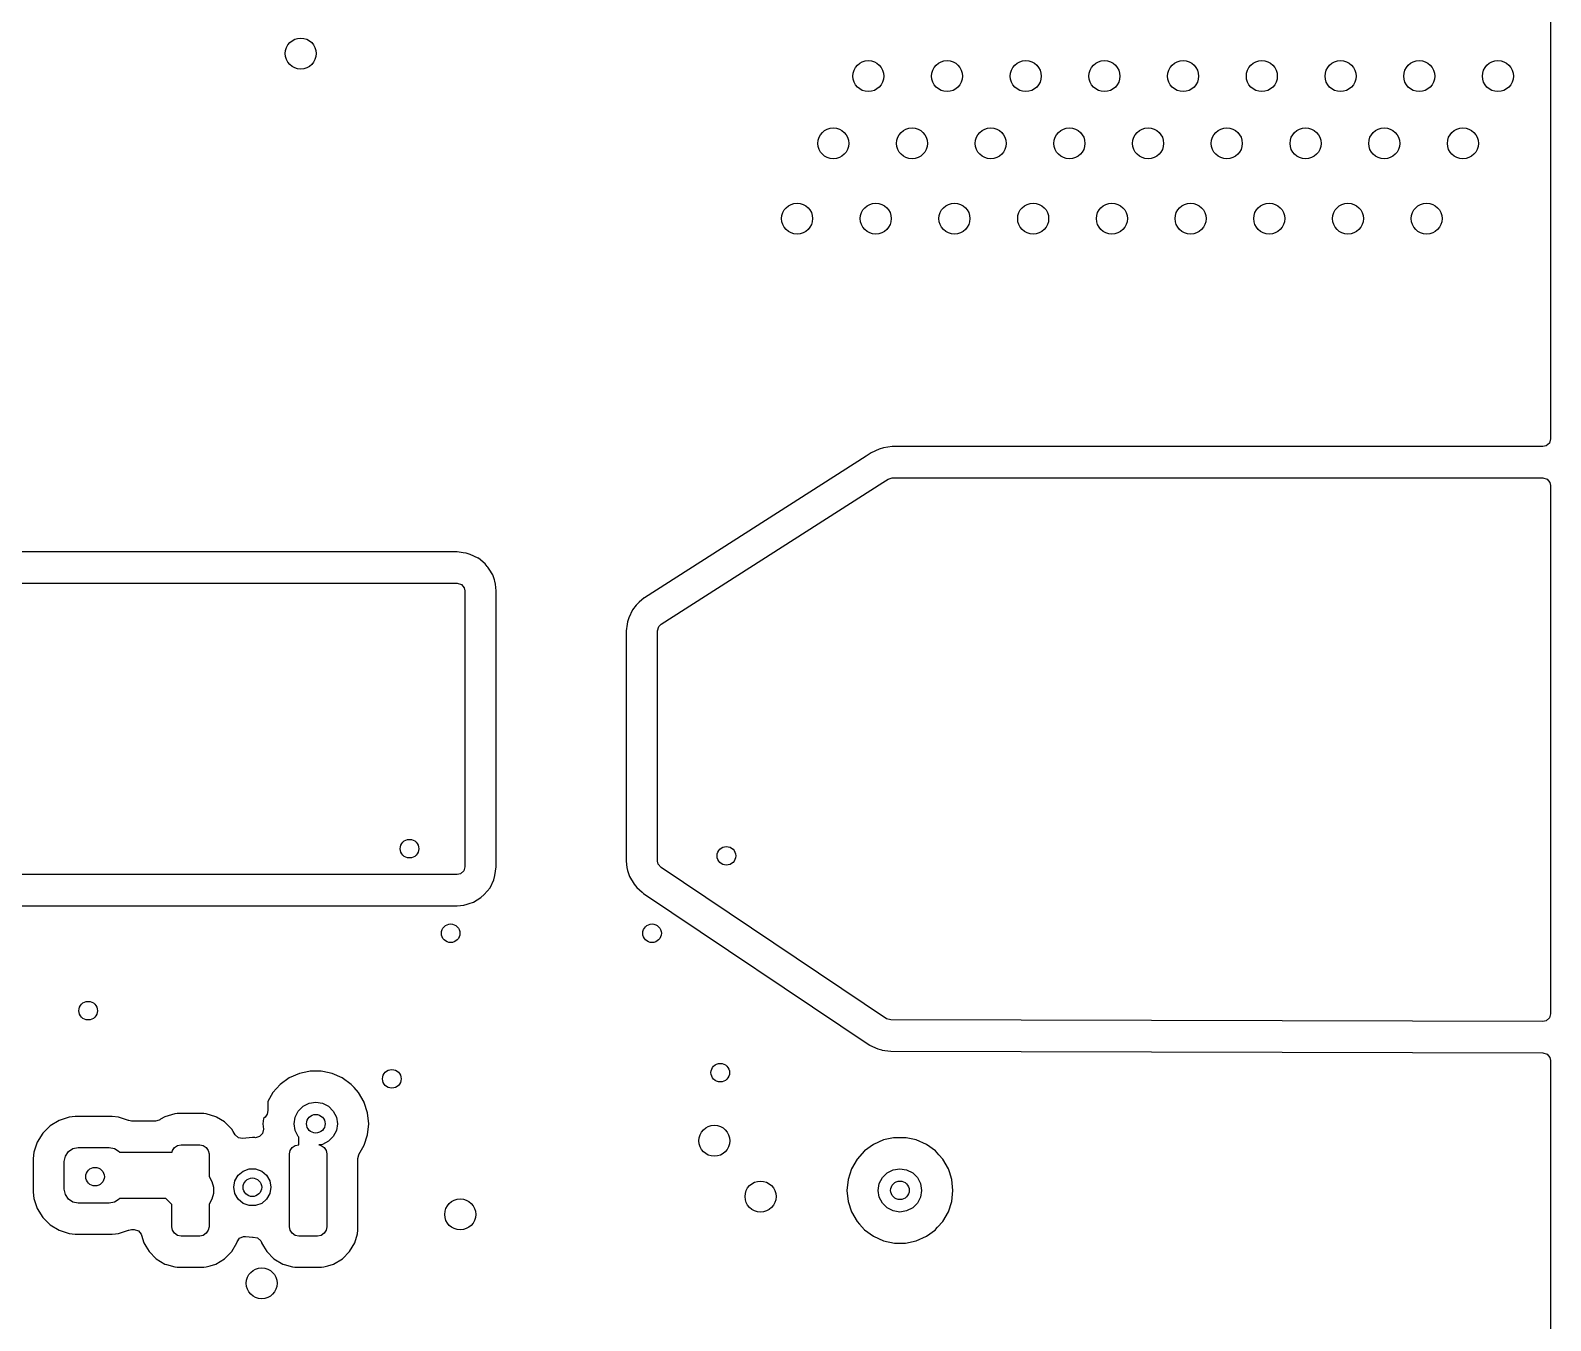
# Model space of a CAD drawing. Extents: x 70 to 224, y -154 to -54.
# Drawn here: x 199.37 to 223.9, y -133.1 to -112.28 of the extents above; entities that cross this region are included whole.
import ezdxf

# ---------------------------------------------------------------- set-up
doc = ezdxf.new("R2010")
doc.units = 0
doc.layers.add('BLACK', color=7, linetype='CONTINUOUS')

msp = doc.modelspace()

# ---------------------------------------------------------------- linework, layer by layer
at = {"layer": 'BLACK', "linetype": 'CONTINUOUS'}
for p, q in [((223.9, -108.336259), (223.9, -118.8705)), ((223.880315, -118.937539), (223.827511, -118.983294)), ((223.9, -118.8705), (223.880315, -118.937539)), ((212.853949, -119.146721), (209.277692, -121.435525)), ((212.93665, -119.093791), (212.853948, -119.14672)), ((212.853948, -119.14672), (212.853949, -119.146721)), ((212.936654, -119.093789), (212.93665, -119.093791)), ((213.067192, -119.034397), (212.936654, -119.093789)), ((213.067193, -119.034397), (213.067192, -119.034397)), ((213.13403, -119.014841), (213.067193, -119.034397)), ((213.275983, -118.9945), (213.13403, -119.014841)), ((223.776, -118.9945), (213.275983, -118.9945)), ((223.827511, -118.983294), (223.776, -118.9945)), ((209.54686, -121.86342), (213.126441, -119.572489)), ((213.126441, -119.572489), (213.209146, -119.519558)), ((213.209146, -119.519558), (213.275989, -119.5)), ((213.275989, -119.5), (223.776, -119.5)), ((223.776, -119.5), (223.843039, -119.519685)), ((223.843039, -119.519685), (223.888794, -119.572489)), ((223.888794, -119.572489), (223.9, -119.624)), ((223.9, -119.624), (223.9, -128.150559)), ((206.255998, -120.6945), (192.48, -120.6945)), ((206.256, -120.6945), (206.255998, -120.6945)), ((206.350944, -120.70815), (206.256, -120.6945)), ((206.398417, -120.714976), (206.350944, -120.70815)), ((206.398422, -120.714977), (206.398417, -120.714976)), ((206.465459, -120.734662), (206.39842, -120.714977)), ((206.39842, -120.714977), (206.398422, -120.714977)), ((206.46546, -120.734662), (206.465459, -120.734662)), ((206.465465, -120.734664), (206.46546, -120.734662)), ((206.596331, -120.79443), (206.465465, -120.734664)), ((206.596333, -120.794431), (206.596331, -120.79443)), ((206.596336, -120.794433), (206.596333, -120.794431)), ((206.70507, -120.888653), (206.596336, -120.794433)), ((206.705072, -120.888656), (206.70507, -120.888653)), ((206.705076, -120.888659), (206.705072, -120.888656)), ((206.738994, -120.927803), (206.705076, -120.888659)), ((206.750825, -120.941457), (206.738994, -120.927803)), ((206.771603, -120.973788), (206.750825, -120.941457)), ((206.828613, -121.062496), (206.771603, -120.973788)), ((206.828616, -121.062502), (206.828613, -121.062496)), ((206.855798, -121.144172), (206.828616, -121.062502)), ((206.862741, -121.165033), (206.855798, -121.144172)), ((206.873947, -121.216544), (206.862741, -121.165033)), ((190.88, -121.2), (206.256, -121.2)), ((206.256, -121.2), (206.323039, -121.219685)), ((206.323039, -121.219685), (206.368794, -121.272489)), ((206.368794, -121.272489), (206.38, -121.324)), ((206.38, -121.324), (206.38, -125.776)), ((206.8855, -121.324), (206.873947, -121.216544)), ((206.8855, -125.776), (206.8855, -121.324)), ((209.084137, -121.627525), (209.024368, -121.758398)), ((209.141933, -121.555873), (209.084137, -121.627525)), ((209.152272, -121.543055), (209.141933, -121.555873)), ((209.152274, -121.543052), (209.152272, -121.543055)), ((209.152279, -121.543047), (209.152274, -121.543052)), ((209.189743, -121.505651), (209.152279, -121.543047)), ((209.189748, -121.505646), (209.189743, -121.505651)), ((209.274349, -121.437666), (209.189748, -121.505646)), ((209.274362, -121.437656), (209.274349, -121.437666)), ((209.277692, -121.435525), (209.274362, -121.437656)), ((208.999706, -121.860045), (208.984478, -121.965966)), ((209.004681, -121.825443), (208.999706, -121.860045)), ((209.024368, -121.758398), (209.004681, -121.825443)), ((209.489705, -121.967861), (209.50939, -121.900822)), ((209.50939, -121.900822), (209.54686, -121.86342)), ((208.984478, -121.965966), (208.984205, -121.967862)), ((208.984205, -121.967862), (208.984205, -125.68389)), ((209.489705, -125.683883), (209.489705, -121.967861)), ((206.360315, -125.843039), (206.307511, -125.888794)), ((206.38, -125.776), (206.360315, -125.843039)), ((206.865024, -125.918416), (206.8855, -125.776)), ((208.984205, -125.68389), (208.994713, -125.786421)), ((208.994713, -125.786421), (208.994714, -125.786424)), ((208.994714, -125.786424), (209.004914, -125.835666)), ((209.004914, -125.835666), (209.004916, -125.835674)), ((209.004916, -125.835674), (209.036002, -125.933944)), ((209.499908, -125.73314), (209.489705, -125.683883)), ((209.544604, -125.786844), (209.499908, -125.73314)), ((213.183487, -128.229048), (209.544604, -125.786844)), ((206.256, -125.9), (192.267485, -125.9)), ((206.307511, -125.888794), (206.256, -125.9)), ((206.785567, -126.116336), (206.845338, -125.985459)), ((206.845338, -125.985459), (206.865023, -125.91842)), ((206.865023, -125.91842), (206.865024, -125.918416)), ((209.036002, -125.933944), (209.036003, -125.933946)), ((209.036003, -125.933946), (209.111363, -126.056501)), ((209.111363, -126.056501), (209.111371, -126.056512)), ((209.111371, -126.056512), (209.156061, -126.110209)), ((206.517504, -126.348613), (206.638543, -126.270825)), ((206.638543, -126.270825), (206.691347, -126.22507)), ((206.691347, -126.22507), (206.785567, -126.116336)), ((209.156061, -126.110209), (209.156063, -126.110212)), ((209.156063, -126.110212), (209.240833, -126.18667)), ((209.240833, -126.18667), (209.256799, -126.201071)), ((209.256799, -126.201071), (209.262903, -126.206576)), ((209.262903, -126.206576), (209.262912, -126.206583)), ((209.262912, -126.206583), (212.901664, -128.648699)), ((192.499948, -126.4055), (206.25599, -126.4055)), ((206.25599, -126.4055), (206.256, -126.4055)), ((206.256, -126.4055), (206.363456, -126.393947)), ((206.363456, -126.393947), (206.414967, -126.382741)), ((206.414967, -126.382741), (206.449233, -126.371336)), ((206.449233, -126.371336), (206.517497, -126.348616)), ((206.517497, -126.348616), (206.517501, -126.348613)), ((206.517501, -126.348613), (206.517504, -126.348613)), ((213.185306, -128.230246), (213.183487, -128.229048)), ((213.2523, -128.250087), (213.185306, -128.230246)), ((223.775712, -128.274559), (213.2523, -128.250087)), ((223.827511, -128.263353), (223.775712, -128.274559)), ((223.880315, -128.217598), (223.827511, -128.263353)), ((223.9, -128.150559), (223.880315, -128.217598)), ((212.901664, -128.648699), (212.901748, -128.648755)), ((212.901748, -128.648755), (212.901787, -128.648781)), ((212.901787, -128.648781), (212.905447, -128.651214)), ((212.905447, -128.651214), (212.905554, -128.651284)), ((212.905554, -128.651284), (212.905621, -128.651329)), ((212.905621, -128.651329), (212.907242, -128.652397)), ((212.907242, -128.652397), (212.910384, -128.654446)), ((212.910384, -128.654446), (212.911021, -128.654861)), ((212.911021, -128.654861), (213.04176, -128.714936)), ((213.04176, -128.714936), (213.106798, -128.734197)), ((213.106798, -128.734197), (213.108287, -128.734666)), ((213.108287, -128.734666), (213.108756, -128.734778)), ((213.108756, -128.734778), (213.251109, -128.755584)), ((213.251109, -128.755584), (213.251112, -128.755584)), ((213.251112, -128.755584), (213.251124, -128.755586)), ((213.251124, -128.755586), (223.774536, -128.780058)), ((223.774536, -128.780058), (223.774545, -128.780056)), ((223.774545, -128.780056), (223.776288, -128.780061)), ((223.776288, -128.780061), (223.843282, -128.799902)), ((223.843282, -128.799902), (223.888914, -128.852812)), ((223.888914, -128.852812), (223.9, -128.904061)), ((223.9, -128.904061), (223.9, -149.149289)), ((203.545511, -129.184387), (203.400871, -129.289475)), ((203.708831, -129.111672), (203.545511, -129.184387)), ((203.708836, -129.11167), (203.708831, -129.111672)), ((203.861144, -129.079297), (203.708836, -129.11167)), ((203.883712, -129.0745), (203.861144, -129.079297)), ((204.062494, -129.0745), (203.883712, -129.0745)), ((204.085062, -129.079297), (204.062494, -129.0745)), ((204.237368, -129.11167), (204.085062, -129.079297)), ((204.23737, -129.111671), (204.237368, -129.11167)), ((204.400696, -129.184388), (204.23737, -129.111671)), ((204.545333, -129.289474), (204.400696, -129.184388)), ((203.281243, -129.422336), (203.2, -129.563052)), ((203.400871, -129.289475), (203.281243, -129.422336)), ((204.545334, -129.289475), (204.545333, -129.289474)), ((204.545335, -129.289476), (204.545334, -129.289475)), ((204.545338, -129.289478), (204.545335, -129.289476)), ((204.590827, -129.34), (204.545338, -129.289478)), ((204.664962, -129.422335), (204.590827, -129.34)), ((204.754352, -129.577164), (204.664962, -129.422335)), ((201.697426, -129.764902), (201.539606, -129.810754)), ((201.697432, -129.764901), (201.697426, -129.764902)), ((201.734298, -129.762), (201.697432, -129.764901)), ((201.734306, -129.762), (201.734298, -129.762)), ((202.165694, -129.762), (201.734306, -129.762)), ((202.165701, -129.762), (202.165694, -129.762)), ((202.202567, -129.764901), (202.165701, -129.762)), ((202.202573, -129.764902), (202.202567, -129.764901)), ((202.360393, -129.810754), (202.202573, -129.764902)), ((203.188582, -129.769903), (203.156066, -129.818566)), ((203.2, -129.7125), (203.188582, -129.769903)), ((203.2, -129.563052), (203.2, -129.7125)), ((203.640233, -129.816844), (203.689947, -129.719275)), ((203.689947, -129.719275), (203.767378, -129.641844)), ((203.767378, -129.641844), (203.864947, -129.59213)), ((203.864947, -129.59213), (203.973103, -129.575)), ((203.973103, -129.575), (204.081259, -129.59213)), ((204.081259, -129.59213), (204.178828, -129.641844)), ((204.178828, -129.641844), (204.256259, -129.719275)), ((204.256259, -129.719275), (204.305973, -129.816844)), ((204.754355, -129.57717), (204.754352, -129.577164)), ((204.755692, -129.581286), (204.754355, -129.57717)), ((204.8096, -129.747197), (204.755692, -129.581286)), ((204.828288, -129.925), (204.8096, -129.747197)), ((199.686955, -129.959532), (199.567032, -130.079455)), ((199.686959, -129.959529), (199.686955, -129.959532)), ((199.831294, -129.870501), (199.686959, -129.959529)), ((199.831305, -129.870496), (199.831294, -129.870501)), ((199.992289, -129.817151), (199.831305, -129.870496)), ((199.992292, -129.81715), (199.992289, -129.817151)), ((200.091644, -129.807001), (199.992292, -129.81715)), ((200.091662, -129.807), (200.091644, -129.807001)), ((200.688346, -129.807), (200.091662, -129.807)), ((200.787709, -129.817151), (200.688346, -129.807)), ((200.854766, -129.839371), (200.787709, -129.817151)), ((200.948697, -129.870497), (200.854766, -129.839371)), ((200.948698, -129.870498), (200.948697, -129.870497)), ((200.955552, -129.872769), (200.948698, -129.870498)), ((200.955802, -129.872012), (200.955552, -129.872769)), ((201.000855, -129.882), (200.955802, -129.872012)), ((201.385212, -129.882), (201.000855, -129.882)), ((201.448333, -129.864732), (201.385212, -129.882)), ((201.457368, -129.859389), (201.448333, -129.864732)), ((201.468707, -129.852683), (201.457368, -129.859389)), ((201.539603, -129.810755), (201.468707, -129.852683)), ((201.539606, -129.810754), (201.539603, -129.810755)), ((202.360396, -129.810755), (202.360393, -129.810754)), ((202.360397, -129.810755), (202.360396, -129.810755)), ((202.360398, -129.810756), (202.360397, -129.810755)), ((202.371211, -129.817151), (202.360398, -129.810756)), ((202.501862, -129.894417), (202.371211, -129.817151)), ((202.50187, -129.894423), (202.501862, -129.894417)), ((202.618076, -130.010629), (202.50187, -129.894423)), ((202.618079, -130.010633), (202.618076, -130.010629)), ((202.618081, -130.010635), (202.618079, -130.010633)), ((202.641927, -130.050956), (202.618081, -130.010635)), ((203.127141, -130.012753), (203.114571, -130.081483)), ((203.127068, -129.837942), (203.117918, -129.925)), ((203.117918, -129.925), (203.127141, -130.012753)), ((203.156066, -129.818566), (203.127068, -129.837942)), ((203.623103, -129.925), (203.640233, -129.816844)), ((203.640233, -130.033156), (203.623103, -129.925)), ((204.305973, -129.816844), (204.323103, -129.925)), ((204.323103, -129.925), (204.305973, -130.033156)), ((204.8096, -130.102803), (204.828288, -129.925)), ((199.477996, -130.223805), (199.424651, -130.38479)), ((199.478001, -130.223794), (199.477996, -130.223805)), ((199.567029, -130.079459), (199.478001, -130.223794)), ((199.567032, -130.079455), (199.567029, -130.079459)), ((201.742597, -130.273918), (201.8, -130.2625)), ((201.8, -130.2625), (202.1, -130.2625)), ((202.1, -130.2625), (202.157403, -130.273918)), ((202.672144, -130.102051), (202.641927, -130.050956)), ((202.672558, -130.102746), (202.672144, -130.102051)), ((202.723937, -130.150095), (202.672558, -130.102746)), ((202.792759, -130.16215), (202.723937, -130.150095)), ((202.949996, -130.144435), (202.792759, -130.16215)), ((202.950004, -130.144435), (202.949996, -130.144435)), ((202.989938, -130.148934), (202.950004, -130.144435)), ((202.999099, -130.149624), (202.989938, -130.148934)), ((203.066839, -130.132506), (202.999099, -130.149624)), ((203.114571, -130.081483), (203.066839, -130.132506)), ((203.689947, -130.130725), (203.640233, -130.033156)), ((203.642597, -130.273918), (203.7, -130.2625)), ((203.7, -130.140778), (203.689947, -130.130725)), ((203.7, -130.2625), (203.7, -130.140778)), ((204.081259, -130.25787), (204.023062, -130.267087)), ((204.178828, -130.208156), (204.081259, -130.25787)), ((204.256259, -130.130725), (204.178828, -130.208156)), ((204.305973, -130.033156), (204.256259, -130.130725)), ((204.754353, -130.272835), (204.8096, -130.102803)), ((212.972408, -130.259387), (212.827768, -130.364475)), ((213.135728, -130.186672), (212.972408, -130.259387)), ((213.135733, -130.18667), (213.135728, -130.186672)), ((213.298368, -130.152102), (213.135733, -130.18667)), ((213.310609, -130.1495), (213.298368, -130.152102)), ((213.489391, -130.1495), (213.310609, -130.1495)), ((213.501632, -130.152102), (213.489391, -130.1495)), ((213.664265, -130.18667), (213.501632, -130.152102)), ((213.664267, -130.186671), (213.664265, -130.18667)), ((213.827593, -130.259388), (213.664267, -130.186671)), ((213.97223, -130.364474), (213.827593, -130.259388)), ((199.424651, -130.38479), (199.4145, -130.484147)), ((199.4145, -130.484147), (199.4145, -131.030837)), ((199.915, -130.5325), (199.932127, -130.446396)), ((199.932127, -130.446396), (199.980901, -130.373401)), ((199.980901, -130.373401), (200.053896, -130.324627)), ((200.053896, -130.324627), (200.14, -130.3075)), ((200.14, -130.3075), (200.64, -130.3075)), ((200.64, -130.3075), (200.726104, -130.324627)), ((200.726104, -130.324627), (200.799099, -130.373401)), ((200.799099, -130.373401), (200.805179, -130.3825)), ((200.805179, -130.3825), (201.655967, -130.3825)), ((201.655967, -130.3825), (201.661418, -130.355097)), ((201.661418, -130.355097), (201.693934, -130.306434)), ((201.693934, -130.306434), (201.742597, -130.273918)), ((202.157403, -130.273918), (202.206066, -130.306434)), ((202.206066, -130.306434), (202.238582, -130.355097)), ((202.238582, -130.355097), (202.25, -130.4125)), ((202.25, -130.4125), (202.25, -130.77603)), ((203.55, -130.4125), (203.561418, -130.355097)), ((203.55, -131.5875), (203.55, -130.4125)), ((203.561418, -130.355097), (203.593934, -130.306434)), ((203.593934, -130.306434), (203.642597, -130.273918)), ((204.023062, -130.267087), (204.057403, -130.273918)), ((204.057403, -130.273918), (204.106066, -130.306434)), ((204.106066, -130.306434), (204.138582, -130.355097)), ((204.138582, -130.355097), (204.15, -130.4125)), ((204.15, -130.4125), (204.15, -131.5875)), ((204.6505, -130.485939), (204.667113, -130.423939)), ((204.6505, -131), (204.6505, -130.485939)), ((204.667113, -130.423939), (204.668119, -130.422197)), ((204.668119, -130.422197), (204.754353, -130.272835)), ((212.70814, -130.497336), (212.61875, -130.652164)), ((212.827768, -130.364475), (212.70814, -130.497336)), ((213.972231, -130.364475), (213.97223, -130.364474)), ((213.972232, -130.364476), (213.972231, -130.364475)), ((213.972235, -130.364478), (213.972232, -130.364476)), ((214.025773, -130.423939), (213.972235, -130.364478)), ((214.091859, -130.497335), (214.025773, -130.423939)), ((214.181249, -130.652164), (214.091859, -130.497335)), ((199.915, -130.9825), (199.915, -130.5325)), ((202.720187, -130.757164), (202.8, -130.690192)), ((202.8, -130.690192), (202.897906, -130.654558)), ((202.897906, -130.654558), (203.002094, -130.654558)), ((203.002094, -130.654558), (203.1, -130.690192)), ((203.1, -130.690192), (203.179813, -130.757164)), ((212.618747, -130.65217), (212.563504, -130.822192)), ((212.61875, -130.652164), (212.618747, -130.65217)), ((213.116844, -130.794275), (213.194275, -130.716844)), ((213.194275, -130.716844), (213.291844, -130.66713)), ((213.291844, -130.66713), (213.4, -130.65)), ((213.4, -130.65), (213.508156, -130.66713)), ((213.508156, -130.66713), (213.605725, -130.716844)), ((213.605725, -130.716844), (213.683156, -130.794275)), ((214.181252, -130.65217), (214.181249, -130.652164)), ((214.197496, -130.702164), (214.181252, -130.65217)), ((214.236497, -130.822197), (214.197496, -130.702164)), ((199.932127, -131.068604), (199.915, -130.9825)), ((202.25, -130.77603), (202.296455, -130.856494)), ((202.296455, -130.856494), (202.321793, -130.951053)), ((202.321793, -130.951053), (202.321793, -131.048947)), ((202.65, -130.95), (202.668092, -130.847394)), ((202.668092, -131.052606), (202.65, -130.95)), ((202.668092, -130.847394), (202.720187, -130.757164)), ((203.179813, -130.757164), (203.231908, -130.847394)), ((203.231908, -130.847394), (203.25, -130.95)), ((203.25, -130.95), (203.231908, -131.052606)), ((204.6505, -131.653194), (204.6505, -131)), ((212.563503, -130.822194), (212.544815, -131)), ((212.544815, -131), (212.563503, -131.177805)), ((212.563504, -130.822192), (212.563503, -130.822194)), ((213.05, -131), (213.06713, -130.891844)), ((213.06713, -131.108156), (213.05, -131)), ((213.06713, -130.891844), (213.116844, -130.794275)), ((213.683156, -130.794275), (213.73287, -130.891844)), ((213.73287, -130.891844), (213.75, -131)), ((213.75, -131), (213.73287, -131.108156)), ((214.255185, -131), (214.236497, -130.822197)), ((214.236497, -131.177803), (214.255185, -131)), ((199.4145, -131.030837), (199.414501, -131.030855)), ((199.414501, -131.030855), (199.42465, -131.130207)), ((199.42465, -131.130207), (199.424651, -131.13021)), ((199.424651, -131.13021), (199.477996, -131.291194)), ((199.980901, -131.141599), (199.932127, -131.068604)), ((200.053896, -131.190373), (199.980901, -131.141599)), ((200.14, -131.2075), (200.053896, -131.190373)), ((200.64, -131.2075), (200.14, -131.2075)), ((200.726104, -131.190373), (200.64, -131.2075)), ((200.799099, -131.141599), (200.726104, -131.190373)), ((200.805179, -131.1325), (200.799099, -131.141599)), ((201.55217, -131.1325), (200.805179, -131.1325)), ((201.65, -131.23033), (201.55217, -131.1325)), ((201.65, -131.5875), (201.65, -131.23033)), ((202.296455, -131.143507), (202.25, -131.223969)), ((202.25, -131.223969), (202.25, -131.5875)), ((202.321793, -131.048947), (202.296455, -131.143507)), ((202.720187, -131.142836), (202.668092, -131.052606)), ((202.8, -131.209808), (202.720187, -131.142836)), ((202.897906, -131.245442), (202.8, -131.209808)), ((203.002094, -131.245442), (202.897906, -131.245442)), ((203.1, -131.209808), (203.002094, -131.245442)), ((203.179813, -131.142836), (203.1, -131.209808)), ((203.231908, -131.052606), (203.179813, -131.142836)), ((212.563503, -131.177805), (212.563504, -131.177807)), ((212.563504, -131.177807), (212.618747, -131.347829)), ((213.116844, -131.205725), (213.06713, -131.108156)), ((213.194275, -131.283156), (213.116844, -131.205725)), ((213.683156, -131.205725), (213.605725, -131.283156)), ((213.73287, -131.108156), (213.683156, -131.205725)), ((214.18125, -131.347835), (214.236497, -131.177803)), ((199.477996, -131.291194), (199.478001, -131.291205)), ((199.478001, -131.291205), (199.567029, -131.43554)), ((199.567029, -131.43554), (199.567032, -131.435544)), ((199.567032, -131.435544), (199.686955, -131.555467)), ((212.618747, -131.347829), (212.61875, -131.347835)), ((212.61875, -131.347835), (212.708141, -131.502665)), ((213.291844, -131.33287), (213.194275, -131.283156)), ((213.4, -131.35), (213.291844, -131.33287)), ((213.508156, -131.33287), (213.4, -131.35)), ((213.605725, -131.283156), (213.508156, -131.33287)), ((214.091859, -131.502665), (214.18125, -131.347835)), ((199.686955, -131.555467), (199.686959, -131.55547)), ((199.686959, -131.55547), (199.831294, -131.644498)), ((199.831294, -131.644498), (199.831297, -131.644499)), ((199.831297, -131.644499), (199.831303, -131.644503)), ((199.831303, -131.644503), (199.992292, -131.697849)), ((199.992292, -131.697849), (200.091655, -131.708)), ((200.091655, -131.708), (200.688344, -131.707999)), ((200.688344, -131.707999), (200.688352, -131.707998)), ((200.688352, -131.707998), (200.688355, -131.707998)), ((200.688355, -131.707998), (200.743019, -131.702414)), ((200.743019, -131.702414), (200.787708, -131.697849)), ((200.787708, -131.697849), (200.948697, -131.644503)), ((200.948697, -131.644503), (200.948698, -131.644501)), ((200.948698, -131.644501), (200.955552, -131.642231)), ((200.955552, -131.642231), (200.955802, -131.642987)), ((200.955802, -131.642987), (201.000855, -131.633)), ((201.000855, -131.633), (201.04272, -131.633)), ((201.04272, -131.633), (201.109759, -131.652685)), ((201.109759, -131.652685), (201.155514, -131.705489)), ((201.155514, -131.705489), (201.161796, -131.722405)), ((201.161796, -131.722405), (201.198254, -131.847893)), ((201.661418, -131.644903), (201.65, -131.5875)), ((201.693934, -131.693566), (201.661418, -131.644903)), ((201.742597, -131.726082), (201.693934, -131.693566)), ((201.8, -131.7375), (201.742597, -131.726082)), ((202.1, -131.7375), (201.8, -131.7375)), ((202.157403, -131.726082), (202.1, -131.7375)), ((202.206066, -131.693566), (202.157403, -131.726082)), ((202.238582, -131.644903), (202.206066, -131.693566)), ((202.25, -131.5875), (202.238582, -131.644903)), ((203.561418, -131.644903), (203.55, -131.5875)), ((203.593934, -131.693566), (203.561418, -131.644903)), ((203.642597, -131.726082), (203.593934, -131.693566)), ((203.7, -131.7375), (203.642597, -131.726082)), ((204, -131.7375), (203.7, -131.7375)), ((204.057403, -131.726082), (204, -131.7375)), ((204.106066, -131.693566), (204.057403, -131.726082)), ((204.138582, -131.644903), (204.106066, -131.693566)), ((204.15, -131.5875), (204.138582, -131.644903)), ((204.601744, -131.847898), (204.644011, -131.702416)), ((204.644011, -131.702416), (204.647597, -131.690073)), ((204.647597, -131.690073), (204.647598, -131.690067)), ((204.647598, -131.690067), (204.647681, -131.689012)), ((204.647681, -131.689012), (204.6505, -131.653194)), ((212.708141, -131.502665), (212.74776, -131.546666)), ((212.74776, -131.546666), (212.827764, -131.635521)), ((212.827764, -131.635521), (212.827767, -131.635523)), ((212.827767, -131.635523), (212.82777, -131.635526)), ((212.82777, -131.635526), (212.972407, -131.740612)), ((213.827593, -131.740612), (213.97223, -131.635526)), ((213.97223, -131.635526), (213.974505, -131.633)), ((213.974505, -131.633), (214.008565, -131.595172)), ((214.008565, -131.595172), (214.091859, -131.502665)), ((201.198254, -131.847893), (201.198255, -131.847896)), ((201.198255, -131.847896), (201.198256, -131.847898)), ((201.198256, -131.847898), (201.228773, -131.899499)), ((201.228773, -131.899499), (201.281917, -131.989362)), ((202.618081, -131.989365), (202.701744, -131.847898)), ((202.701744, -131.847898), (202.706441, -131.831729)), ((202.706441, -131.831729), (202.744044, -131.772846)), ((202.744044, -131.772846), (202.807515, -131.743638)), ((202.807515, -131.743638), (202.8394, -131.743104)), ((202.8394, -131.743104), (202.89905, -131.749824)), ((202.89905, -131.749824), (202.95, -131.755565)), ((202.95, -131.755565), (202.963765, -131.754013)), ((202.963765, -131.754013), (203.032583, -131.766064)), ((203.032583, -131.766064), (203.083965, -131.813411)), ((203.083965, -131.813411), (203.096727, -131.842636)), ((203.096727, -131.842636), (203.098254, -131.847893)), ((203.098254, -131.847893), (203.098256, -131.847898)), ((203.098256, -131.847898), (203.128773, -131.899499)), ((203.128773, -131.899499), (203.181917, -131.989362)), ((204.518081, -131.989365), (204.601744, -131.847898)), ((212.972407, -131.740612), (213.135733, -131.813329)), ((213.135733, -131.813329), (213.310609, -131.8505)), ((213.310609, -131.8505), (213.31061, -131.8505)), ((213.31061, -131.8505), (213.489389, -131.8505)), ((213.489389, -131.8505), (213.489391, -131.8505)), ((213.489391, -131.8505), (213.664267, -131.813329)), ((213.664267, -131.813329), (213.827593, -131.740612)), ((201.281917, -131.989362), (201.281923, -131.98937)), ((201.281923, -131.98937), (201.398129, -132.105576)), ((201.398129, -132.105576), (201.398133, -132.105579)), ((201.398133, -132.105579), (201.398135, -132.105581)), ((201.398135, -132.105581), (201.539602, -132.189244)), ((201.539602, -132.189244), (201.562856, -132.196)), ((201.562856, -132.196), (201.697426, -132.235097)), ((202.202573, -132.235097), (202.268793, -132.215858)), ((202.268793, -132.215858), (202.360398, -132.189244)), ((202.360398, -132.189244), (202.501865, -132.105581)), ((202.501865, -132.105581), (202.618081, -131.989365)), ((203.181917, -131.989362), (203.181923, -131.98937)), ((203.181923, -131.98937), (203.298129, -132.105576)), ((203.298129, -132.105576), (203.298133, -132.105579)), ((203.298133, -132.105579), (203.298135, -132.105581)), ((203.298135, -132.105581), (203.439602, -132.189244)), ((203.439602, -132.189244), (203.462856, -132.196)), ((203.462856, -132.196), (203.597426, -132.235097)), ((204.102573, -132.235097), (204.168793, -132.215858)), ((204.168793, -132.215858), (204.260398, -132.189244)), ((204.260398, -132.189244), (204.401865, -132.105581)), ((204.401865, -132.105581), (204.518081, -131.989365)), ((201.697426, -132.235097), (201.697429, -132.235097)), ((201.697429, -132.235097), (201.697431, -132.235098)), ((201.697431, -132.235098), (201.734306, -132.238)), ((201.734306, -132.238), (201.734314, -132.238)), ((201.734314, -132.238), (202.165686, -132.238)), ((202.165686, -132.238), (202.165694, -132.238)), ((202.165694, -132.238), (202.202569, -132.235098)), ((202.202569, -132.235098), (202.202571, -132.235097)), ((202.202571, -132.235097), (202.202573, -132.235097)), ((203.597426, -132.235097), (203.597429, -132.235097)), ((203.597429, -132.235097), (203.597431, -132.235098)), ((203.597431, -132.235098), (203.634306, -132.238)), ((203.634306, -132.238), (203.634314, -132.238)), ((203.634314, -132.238), (204.065686, -132.238)), ((204.065686, -132.238), (204.065694, -132.238)), ((204.065694, -132.238), (204.102569, -132.235098)), ((204.102569, -132.235098), (204.102571, -132.235097)), ((204.102571, -132.235097), (204.102573, -132.235097))]:
    msp.add_line(p, q, dxfattribs=at)
at = {"layer": 'BLACK'}
for centre, radius in [((203.73, -112.65), 0.25), ((212.89, -113.015), 0.25), ((214.16, -113.015), 0.25), ((215.43, -113.015), 0.25), ((216.7, -113.015), 0.25), ((217.97, -113.015), 0.25), ((219.24, -113.015), 0.25), ((220.51, -113.015), 0.25), ((221.78, -113.015), 0.25), ((223.05, -113.015), 0.25), ((212.325, -114.1), 0.25), ((213.595, -114.1), 0.25), ((214.865, -114.1), 0.25), ((216.135, -114.1), 0.25), ((217.405, -114.1), 0.25), ((218.675, -114.1), 0.25), ((219.945, -114.1), 0.25), ((221.215, -114.1), 0.25), ((222.485, -114.1), 0.25), ((211.74, -115.315), 0.25), ((213.01, -115.315), 0.25), ((214.28, -115.315), 0.25), ((215.55, -115.315), 0.25), ((216.82, -115.315), 0.25), ((218.09, -115.315), 0.25), ((219.36, -115.315), 0.25), ((220.63, -115.315), 0.25), ((221.9, -115.315), 0.25), ((205.485122, -125.485122), 0.15), ((210.6, -125.6), 0.15), ((206.15, -126.85), 0.15), ((209.4, -126.85), 0.15), ((200.3, -128.1), 0.15), ((210.5, -129.1), 0.15), ((205.2, -129.2), 0.15), ((203.973103, -129.925), 0.15), ((210.405, -130.2), 0.25), ((200.411728, -130.779228), 0.15), ((202.95, -130.95), 0.15), ((211.15, -131.1), 0.25), ((213.4, -131), 0.15), ((206.303911, -131.387753), 0.25), ((203.1, -132.5), 0.25)]:
    msp.add_circle(centre, radius, dxfattribs=at)

doc.saveas('drawing.dxf')
